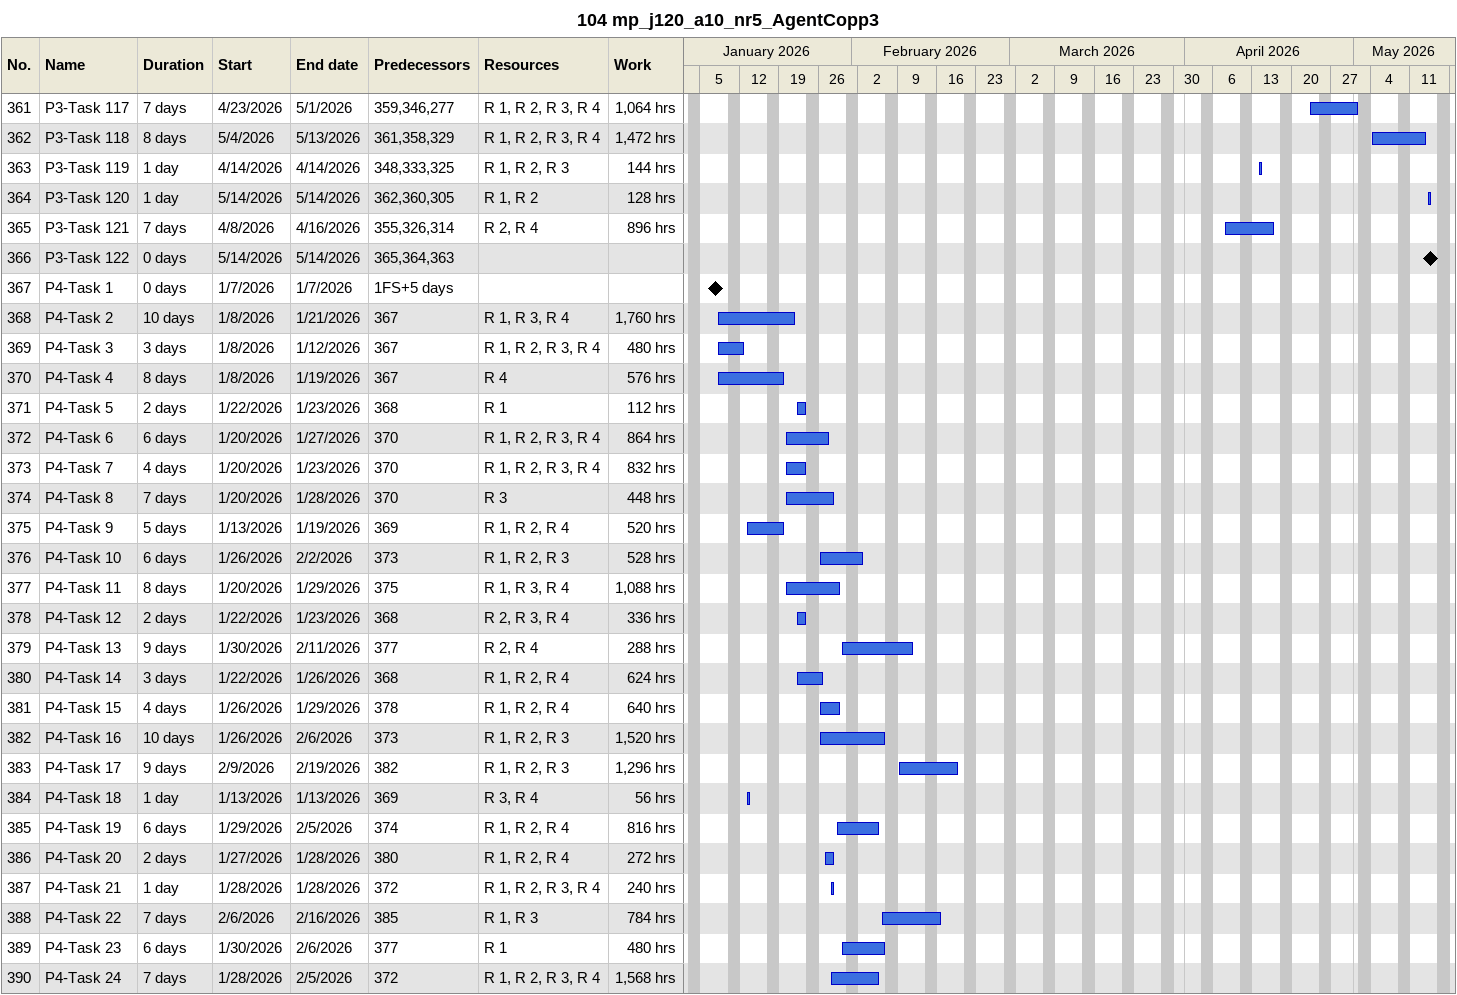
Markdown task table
104 mp_j120_a10_nr5_AgentCopp3

| ID | Task | Duration | Start | Finish | Predecessors | Resources | Work (h) |
|---|---|---|---|---|---|---|---|
| 361 | P3-Task 117 | 7d | 2026-04-23 | 2026-05-01 | 359, 346, 277 | R 1, R 2, R 3, R 4 | 1064 |
| 362 | P3-Task 118 | 8d | 2026-05-04 | 2026-05-13 | 361, 358, 329 | R 1, R 2, R 3, R 4 | 1472 |
| 363 | P3-Task 119 | 1d | 2026-04-14 | 2026-04-14 | 348, 333, 325 | R 1, R 2, R 3 | 144 |
| 364 | P3-Task 120 | 1d | 2026-05-14 | 2026-05-14 | 362, 360, 305 | R 1, R 2 | 128 |
| 365 | P3-Task 121 | 7d | 2026-04-08 | 2026-04-16 | 355, 326, 314 | R 2, R 4 | 896 |
| 366 | P3-Task 122 | 0d | 2026-05-14 | 2026-05-14 | 365, 364, 363 |  |  |
| 367 | P4-Task 1 | 0d | 2026-01-07 | 2026-01-07 | 1FS+5d |  |  |
| 368 | P4-Task 2 | 10d | 2026-01-08 | 2026-01-21 | 367 | R 1, R 3, R 4 | 1760 |
| 369 | P4-Task 3 | 3d | 2026-01-08 | 2026-01-12 | 367 | R 1, R 2, R 3, R 4 | 480 |
| 370 | P4-Task 4 | 8d | 2026-01-08 | 2026-01-19 | 367 | R 4 | 576 |
| 371 | P4-Task 5 | 2d | 2026-01-22 | 2026-01-23 | 368 | R 1 | 112 |
| 372 | P4-Task 6 | 6d | 2026-01-20 | 2026-01-27 | 370 | R 1, R 2, R 3, R 4 | 864 |
| 373 | P4-Task 7 | 4d | 2026-01-20 | 2026-01-23 | 370 | R 1, R 2, R 3, R 4 | 832 |
| 374 | P4-Task 8 | 7d | 2026-01-20 | 2026-01-28 | 370 | R 3 | 448 |
| 375 | P4-Task 9 | 5d | 2026-01-13 | 2026-01-19 | 369 | R 1, R 2, R 4 | 520 |
| 376 | P4-Task 10 | 6d | 2026-01-26 | 2026-02-02 | 373 | R 1, R 2, R 3 | 528 |
| 377 | P4-Task 11 | 8d | 2026-01-20 | 2026-01-29 | 375 | R 1, R 3, R 4 | 1088 |
| 378 | P4-Task 12 | 2d | 2026-01-22 | 2026-01-23 | 368 | R 2, R 3, R 4 | 336 |
| 379 | P4-Task 13 | 9d | 2026-01-30 | 2026-02-11 | 377 | R 2, R 4 | 288 |
| 380 | P4-Task 14 | 3d | 2026-01-22 | 2026-01-26 | 368 | R 1, R 2, R 4 | 624 |
| 381 | P4-Task 15 | 4d | 2026-01-26 | 2026-01-29 | 378 | R 1, R 2, R 4 | 640 |
| 382 | P4-Task 16 | 10d | 2026-01-26 | 2026-02-06 | 373 | R 1, R 2, R 3 | 1520 |
| 383 | P4-Task 17 | 9d | 2026-02-09 | 2026-02-19 | 382 | R 1, R 2, R 3 | 1296 |
| 384 | P4-Task 18 | 1d | 2026-01-13 | 2026-01-13 | 369 | R 3, R 4 | 56 |
| 385 | P4-Task 19 | 6d | 2026-01-29 | 2026-02-05 | 374 | R 1, R 2, R 4 | 816 |
| 386 | P4-Task 20 | 2d | 2026-01-27 | 2026-01-28 | 380 | R 1, R 2, R 4 | 272 |
| 387 | P4-Task 21 | 1d | 2026-01-28 | 2026-01-28 | 372 | R 1, R 2, R 3, R 4 | 240 |
| 388 | P4-Task 22 | 7d | 2026-02-06 | 2026-02-16 | 385 | R 1, R 3 | 784 |
| 389 | P4-Task 23 | 6d | 2026-01-30 | 2026-02-06 | 377 | R 1 | 480 |
| 390 | P4-Task 24 | 7d | 2026-01-28 | 2026-02-05 | 372 | R 1, R 2, R 3, R 4 | 1568 |
